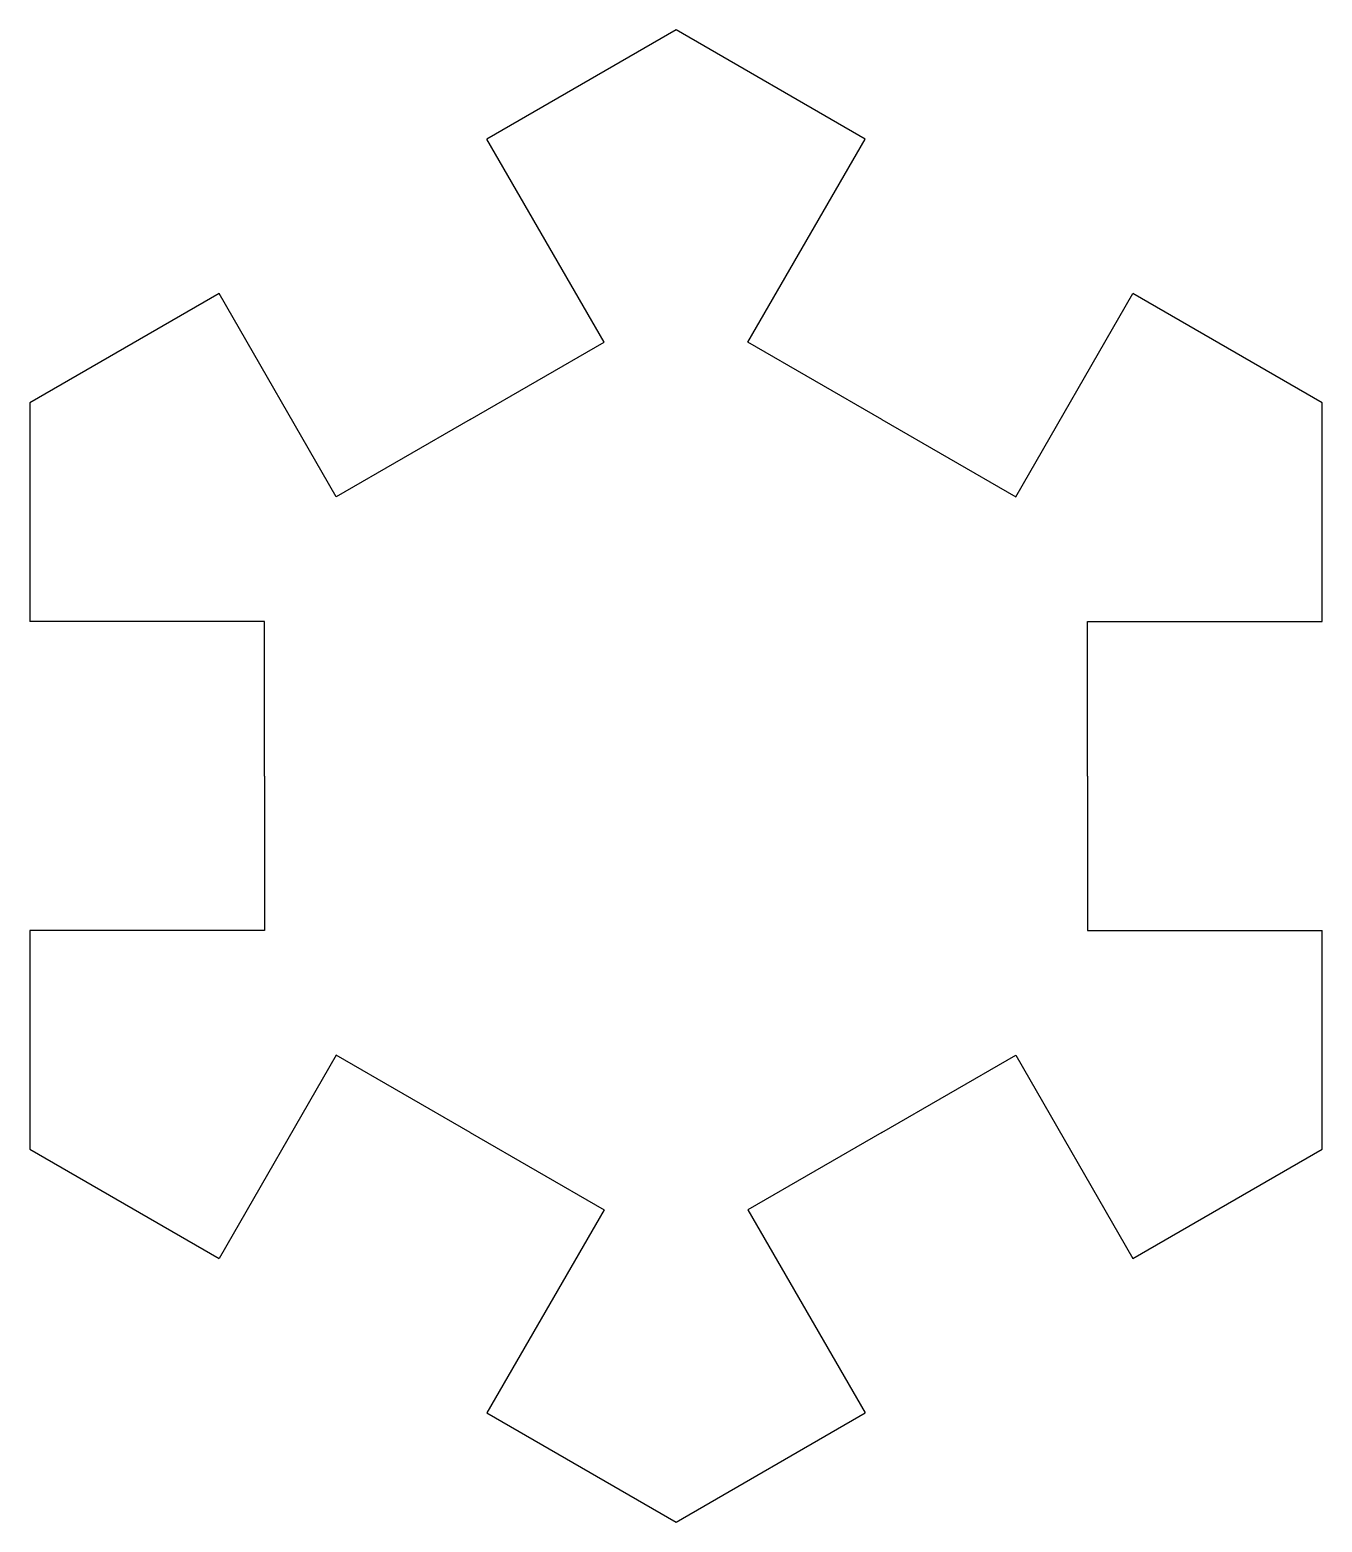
# Model space of a CAD drawing. Extents: x -30.3 to 30.3, y -35 to 35.
import ezdxf

# ---------------------------------------------------------------- set-up
doc = ezdxf.new("R2010")
doc.units = 0
doc.header["$MEASUREMENT"] = 0
doc.layers.add('Body003', color=7, linetype='CONTINUOUS')

msp = doc.modelspace()

# ---------------------------------------------------------------- linework, layer by layer
at = {"layer": 'Body003'}
for p, q in [((0, 35), (-8.87676, 29.875)), ((0, 35, 4), (-8.87676, 29.875, 4)), ((0, 35), (-8.87676, 29.875)), ((0, 35, 4), (-8.87676, 29.875, 4)), ((8.87676, 29.875), (0, 35)), ((8.87676, 29.875, 4), (0, 35, 4)), ((0, 35), (0, 35, 4)), ((8.87676, 29.875), (0, 35)), ((0, 35), (0, 35, 4)), ((8.87676, 29.875, 4), (0, 35, 4)), ((-3.37676, 20.3487), (-8.87676, 29.875)), ((-3.37676, 20.3487, 4), (-8.87676, 29.875, 4)), ((-8.87676, 29.875, 4), (-8.87676, 29.875)), ((-3.37676, 20.3487, 4), (-8.87676, 29.875, 4)), ((-3.37676, 20.3487), (-8.87676, 29.875)), ((-8.87676, 29.875, 4), (-8.87676, 29.875)), ((3.37676, 20.3487), (8.87676, 29.875)), ((3.37676, 20.3487, 4), (8.87676, 29.875, 4)), ((3.37676, 20.3487, 4), (8.87676, 29.875, 4)), ((3.37676, 20.3487), (8.87676, 29.875)), ((8.87676, 29.875, 4), (8.87676, 29.875)), ((8.87676, 29.875, 4), (8.87676, 29.875)), ((-21.4341, 22.625), (-30.3109, 17.5)), ((-21.4341, 22.625, 4), (-30.3109, 17.5, 4)), ((-21.4341, 22.625), (-30.3109, 17.5)), ((-21.4341, 22.625, 4), (-30.3109, 17.5, 4)), ((-15.9341, 13.0987), (-21.4341, 22.625)), ((-15.9341, 13.0987, 4), (-21.4341, 22.625, 4)), ((-21.4341, 22.625, 4), (-21.4341, 22.625)), ((-21.4341, 22.625, 4), (-21.4341, 22.625)), ((-15.9341, 13.0987, 4), (-21.4341, 22.625, 4)), ((-15.9341, 13.0987), (-21.4341, 22.625)), ((15.9341, 13.0987), (21.4341, 22.625)), ((15.9341, 13.0987, 4), (21.4341, 22.625, 4)), ((15.9341, 13.0987), (21.4341, 22.625)), ((15.9341, 13.0987, 4), (21.4341, 22.625, 4)), ((30.3109, 17.5), (21.4341, 22.625)), ((21.4341, 22.625, 4), (21.4341, 22.625)), ((30.3109, 17.5, 4), (21.4341, 22.625, 4)), ((30.3109, 17.5), (21.4341, 22.625)), ((21.4341, 22.625, 4), (21.4341, 22.625)), ((30.3109, 17.5, 4), (21.4341, 22.625, 4)), ((-9.65544, 16.7237), (-3.37676, 20.3487)), ((-9.65544, 16.7237, 4), (-3.37676, 20.3487, 4)), ((-9.65544, 16.7237, 4), (-3.37676, 20.3487, 4)), ((-9.65544, 16.7237), (-3.37676, 20.3487)), ((-3.37676, 20.3487, 4), (-3.37676, 20.3487)), ((-3.37676, 20.3487, 4), (-3.37676, 20.3487)), ((9.65544, 16.7237), (3.37676, 20.3487)), ((9.65544, 16.7237, 4), (3.37676, 20.3487, 4)), ((3.37676, 20.3487, 4), (3.37676, 20.3487)), ((3.37676, 20.3487, 4), (3.37676, 20.3487)), ((9.65544, 16.7237, 4), (3.37676, 20.3487, 4)), ((9.65544, 16.7237), (3.37676, 20.3487)), ((-30.3109, 17.5), (-30.3109, 7.25)), ((-30.3109, 17.5, 4), (-30.3109, 7.25, 4)), ((-30.3109, 17.5), (-30.3109, 7.25)), ((-30.3109, 17.5, 4), (-30.3109, 7.25, 4)), ((-30.3109, 17.5), (-30.3109, 17.5, 4)), ((-30.3109, 17.5), (-30.3109, 17.5, 4)), ((30.3109, 17.5), (30.3109, 17.5, 4)), ((30.3109, 7.25), (30.3109, 17.5)), ((30.3109, 7.25, 4), (30.3109, 17.5, 4)), ((30.3109, 7.25), (30.3109, 17.5)), ((30.3109, 17.5), (30.3109, 17.5, 4)), ((30.3109, 7.25, 4), (30.3109, 17.5, 4)), ((-9.65544, 16.7237), (-15.9341, 13.0987)), ((-9.65544, 16.7237, 4), (-15.9341, 13.0987, 4)), ((-9.65544, 16.7237, 4), (-15.9341, 13.0987, 4)), ((-9.65544, 16.7237), (-15.9341, 13.0987)), ((-9.65544, 16.7237, 4), (-9.65544, 16.7237)), ((-9.65544, 16.7237, 4), (-9.65544, 16.7237)), ((9.65544, 16.7237), (15.9341, 13.0987)), ((9.65544, 16.7237, 4), (15.9341, 13.0987, 4)), ((9.65544, 16.7237, 4), (9.65544, 16.7237)), ((9.65544, 16.7237, 4), (9.65544, 16.7237)), ((9.65544, 16.7237, 4), (15.9341, 13.0987, 4)), ((9.65544, 16.7237), (15.9341, 13.0987)), ((-15.9341, 13.0987, 4), (-15.9341, 13.0987)), ((-15.9341, 13.0987, 4), (-15.9341, 13.0987)), ((15.9341, 13.0987, 4), (15.9341, 13.0987)), ((15.9341, 13.0987, 4), (15.9341, 13.0987)), ((-19.3109, 7.25), (-30.3109, 7.25)), ((-19.3109, 7.25, 4), (-30.3109, 7.25, 4)), ((-30.3109, 7.25, 4), (-30.3109, 7.25)), ((-19.3109, 7.25, 4), (-30.3109, 7.25, 4)), ((-19.3109, 7.25), (-30.3109, 7.25)), ((-30.3109, 7.25, 4), (-30.3109, 7.25)), ((-19.3109, 0), (-19.3109, 7.25)), ((-19.3109, 0, 4), (-19.3109, 7.25, 4)), ((-19.3109, 7.25, 4), (-19.3109, 7.25)), ((-19.3109, 0, 4), (-19.3109, 7.25, 4)), ((-19.3109, 0), (-19.3109, 7.25)), ((-19.3109, 7.25, 4), (-19.3109, 7.25)), ((19.3109, 7.25), (30.3109, 7.25)), ((19.3109, 0), (19.3109, 7.25)), ((19.3109, 7.25, 4), (30.3109, 7.25, 4)), ((19.3109, 0, 4), (19.3109, 7.25, 4)), ((19.3109, 7.25, 4), (19.3109, 7.25)), ((19.3109, 7.25, 4), (30.3109, 7.25, 4)), ((19.3109, 7.25), (30.3109, 7.25)), ((19.3109, 7.25, 4), (19.3109, 7.25)), ((19.3109, 0, 4), (19.3109, 7.25, 4)), ((19.3109, 0), (19.3109, 7.25)), ((30.3109, 7.25, 4), (30.3109, 7.25)), ((30.3109, 7.25, 4), (30.3109, 7.25)), ((-19.3109, 0), (-19.3109, -7.25)), ((-19.3109, 0, 4), (-19.3109, -7.25, 4)), ((-19.3109, 0, 4), (-19.3109, 0)), ((-19.3109, 0, 4), (-19.3109, -7.25, 4)), ((-19.3109, 0), (-19.3109, -7.25)), ((-19.3109, 0, 4), (-19.3109, 0)), ((19.3109, 0), (19.3109, -7.25)), ((19.3109, 0, 4), (19.3109, -7.25, 4)), ((19.3109, 0, 4), (19.3109, 0)), ((19.3109, 0, 4), (19.3109, 0)), ((19.3109, 0, 4), (19.3109, -7.25, 4)), ((19.3109, 0), (19.3109, -7.25)), ((-30.3109, -7.25), (-30.3109, -17.5)), ((-19.3109, -7.25), (-30.3109, -7.25)), ((-30.3109, -7.25, 4), (-30.3109, -17.5, 4)), ((-19.3109, -7.25, 4), (-30.3109, -7.25, 4)), ((-30.3109, -7.25), (-30.3109, -17.5)), ((-30.3109, -7.25, 4), (-30.3109, -17.5, 4)), ((-30.3109, -7.25, 4), (-30.3109, -7.25)), ((-30.3109, -7.25, 4), (-30.3109, -7.25)), ((-19.3109, -7.25, 4), (-30.3109, -7.25, 4)), ((-19.3109, -7.25), (-30.3109, -7.25)), ((-19.3109, -7.25, 4), (-19.3109, -7.25)), ((-19.3109, -7.25, 4), (-19.3109, -7.25)), ((19.3109, -7.25), (30.3109, -7.25)), ((19.3109, -7.25, 4), (30.3109, -7.25, 4)), ((19.3109, -7.25, 4), (19.3109, -7.25)), ((19.3109, -7.25, 4), (19.3109, -7.25)), ((19.3109, -7.25, 4), (30.3109, -7.25, 4)), ((19.3109, -7.25), (30.3109, -7.25)), ((30.3109, -17.5), (30.3109, -7.25)), ((30.3109, -17.5, 4), (30.3109, -7.25, 4)), ((30.3109, -7.25, 4), (30.3109, -7.25)), ((30.3109, -17.5), (30.3109, -7.25)), ((30.3109, -7.25, 4), (30.3109, -7.25)), ((30.3109, -17.5, 4), (30.3109, -7.25, 4)), ((-15.9341, -13.0987), (-21.4341, -22.625)), ((-15.9341, -13.0987, 4), (-21.4341, -22.625, 4)), ((-15.9341, -13.0987, 4), (-21.4341, -22.625, 4)), ((-15.9341, -13.0987), (-21.4341, -22.625)), ((-9.65544, -16.7237), (-15.9341, -13.0987)), ((-9.65544, -16.7237, 4), (-15.9341, -13.0987, 4)), ((-15.9341, -13.0987, 4), (-15.9341, -13.0987)), ((-9.65544, -16.7237, 4), (-15.9341, -13.0987, 4)), ((-9.65544, -16.7237), (-15.9341, -13.0987)), ((-15.9341, -13.0987, 4), (-15.9341, -13.0987)), ((9.65544, -16.7237), (15.9341, -13.0987)), ((9.65544, -16.7237, 4), (15.9341, -13.0987, 4)), ((9.65544, -16.7237, 4), (15.9341, -13.0987, 4)), ((9.65544, -16.7237), (15.9341, -13.0987)), ((15.9341, -13.0987), (21.4341, -22.625)), ((15.9341, -13.0987, 4), (21.4341, -22.625, 4)), ((15.9341, -13.0987, 4), (15.9341, -13.0987)), ((15.9341, -13.0987, 4), (21.4341, -22.625, 4)), ((15.9341, -13.0987), (21.4341, -22.625)), ((15.9341, -13.0987, 4), (15.9341, -13.0987)), ((-9.65544, -16.7237), (-3.37676, -20.3487)), ((-9.65544, -16.7237, 4), (-3.37676, -20.3487, 4)), ((-9.65544, -16.7237, 4), (-9.65544, -16.7237)), ((-9.65544, -16.7237, 4), (-3.37676, -20.3487, 4)), ((-9.65544, -16.7237), (-3.37676, -20.3487)), ((-9.65544, -16.7237, 4), (-9.65544, -16.7237)), ((9.65544, -16.7237), (3.37676, -20.3487)), ((9.65544, -16.7237, 4), (3.37676, -20.3487, 4)), ((9.65544, -16.7237, 4), (3.37676, -20.3487, 4)), ((9.65544, -16.7237), (3.37676, -20.3487)), ((9.65544, -16.7237, 4), (9.65544, -16.7237)), ((9.65544, -16.7237, 4), (9.65544, -16.7237)), ((-30.3109, -17.5), (-21.4341, -22.625)), ((-30.3109, -17.5, 4), (-21.4341, -22.625, 4)), ((-30.3109, -17.5), (-21.4341, -22.625)), ((-30.3109, -17.5, 4), (-21.4341, -22.625, 4)), ((-30.3109, -17.5), (-30.3109, -17.5, 4)), ((-30.3109, -17.5), (-30.3109, -17.5, 4)), ((21.4341, -22.625), (30.3109, -17.5)), ((21.4341, -22.625, 4), (30.3109, -17.5, 4)), ((21.4341, -22.625), (30.3109, -17.5)), ((21.4341, -22.625, 4), (30.3109, -17.5, 4)), ((30.3109, -17.5), (30.3109, -17.5, 4)), ((30.3109, -17.5), (30.3109, -17.5, 4)), ((-3.37676, -20.3487), (-8.87676, -29.875)), ((-3.37676, -20.3487, 4), (-8.87676, -29.875, 4)), ((-3.37676, -20.3487, 4), (-8.87676, -29.875, 4)), ((-3.37676, -20.3487), (-8.87676, -29.875)), ((-3.37676, -20.3487, 4), (-3.37676, -20.3487)), ((-3.37676, -20.3487, 4), (-3.37676, -20.3487)), ((3.37676, -20.3487), (8.87676, -29.875)), ((3.37676, -20.3487, 4), (8.87676, -29.875, 4)), ((3.37676, -20.3487, 4), (3.37676, -20.3487)), ((3.37676, -20.3487, 4), (3.37676, -20.3487)), ((3.37676, -20.3487, 4), (8.87676, -29.875, 4)), ((3.37676, -20.3487), (8.87676, -29.875)), ((-21.4341, -22.625, 4), (-21.4341, -22.625)), ((-21.4341, -22.625, 4), (-21.4341, -22.625)), ((21.4341, -22.625, 4), (21.4341, -22.625)), ((21.4341, -22.625, 4), (21.4341, -22.625)), ((-8.87676, -29.875), (0, -35)), ((-8.87676, -29.875, 4), (0, -35, 4)), ((-8.87676, -29.875), (0, -35)), ((-8.87676, -29.875, 4), (0, -35, 4)), ((-8.87676, -29.875, 4), (-8.87676, -29.875)), ((-8.87676, -29.875, 4), (-8.87676, -29.875)), ((0, -35), (8.87676, -29.875)), ((0, -35, 4), (8.87676, -29.875, 4)), ((0, -35), (8.87676, -29.875)), ((0, -35, 4), (8.87676, -29.875, 4)), ((8.87676, -29.875, 4), (8.87676, -29.875)), ((8.87676, -29.875, 4), (8.87676, -29.875)), ((0, -35), (0, -35, 4)), ((0, -35), (0, -35, 4))]:
    msp.add_line(p, q, dxfattribs=at)

doc.saveas('drawing.dxf')
